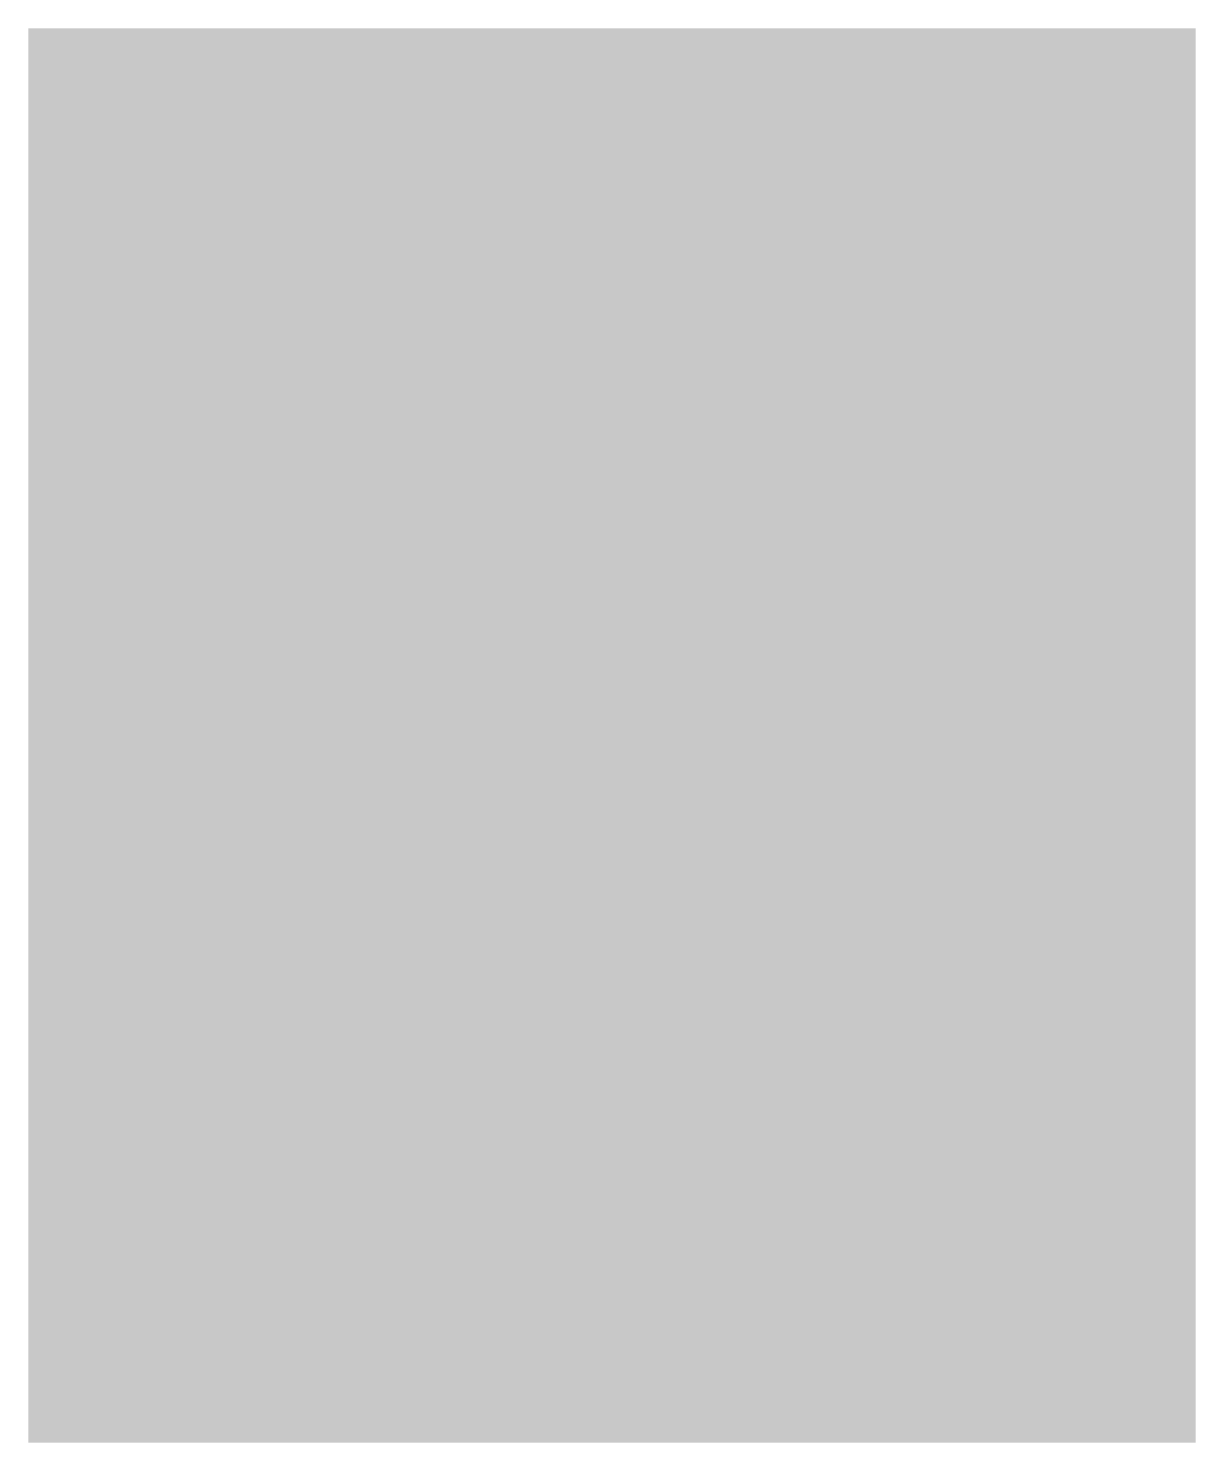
# Model space of a CAD drawing. Header units: inches. Extents: x 576682.5 to 576751.7, y 5188139.8 to 5188223.7.
import ezdxf

# ---------------------------------------------------------------- set-up
doc = ezdxf.new("R2010")
doc.units = ezdxf.units.IN
doc.header["$MEASUREMENT"] = 0

msp = doc.modelspace()

# ---------------------------------------------------------------- hatches: boundary and pattern name
msp.add_hatch(color=256).paths.add_polyline_path([(576682.52132, 5188139.817533), (576682.52132, 5188223.667533), (576751.72132, 5188223.667533), (576751.72132, 5188139.817533), (576682.52132, 5188139.817533)], flags=0)

doc.saveas('drawing.dxf')
